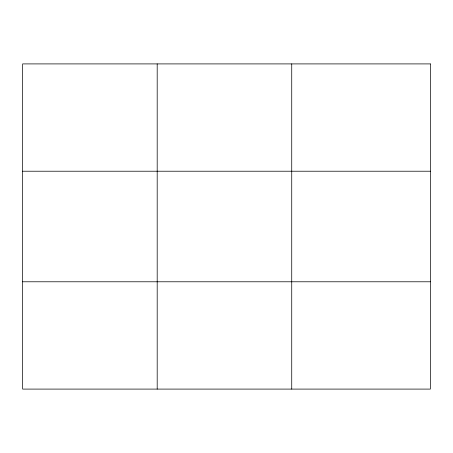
<?xml version="1.0" encoding="UTF-8"?>
<svg xmlns="http://www.w3.org/2000/svg" width="453" height="453" viewBox="0 0 453 453"><rect width="100%" height="100%" fill="white"/><g stroke="black" fill="none" stroke-linecap="round" stroke-linejoin="round"><path stroke-width="0.68" d="M157.191 63.907L157.191 389.093M291.732 63.907L291.732 389.093M22.65 171.217L430.35 171.217M22.65 281.783L430.35 281.783M430.35 63.907L430.35 389.093L22.65 389.093L22.65 63.907L430.35 63.907"/></g></svg>
